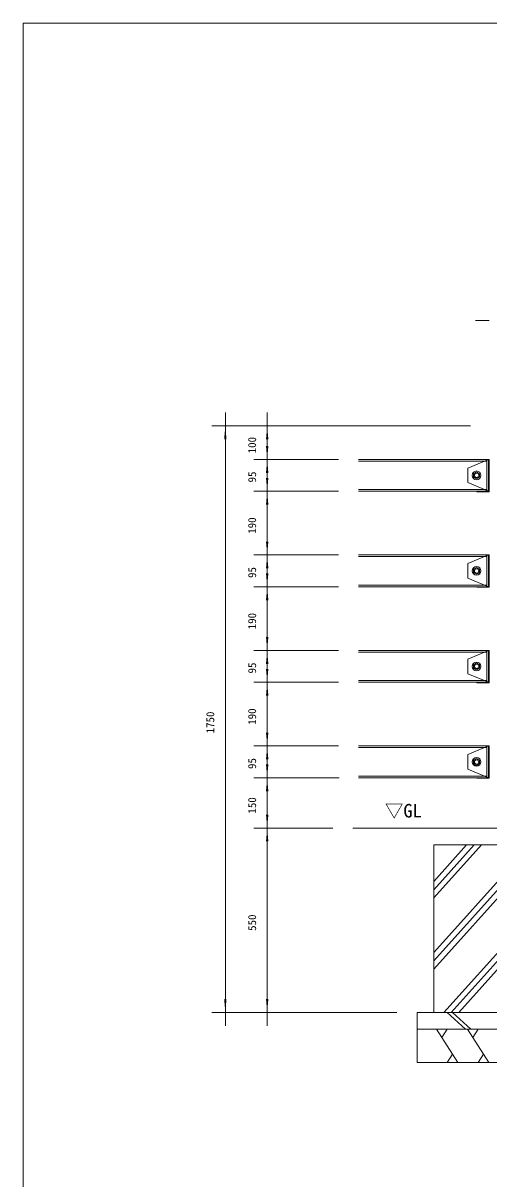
# Model space of a CAD drawing. Units: millimetres, scale not verified. Extents: x -3900 to 3900, y -2750 to 2750.
# Drawn here: x -3900 to -2509, y -699 to 2750 of the extents above; entities that cross this region are included whole.
import ezdxf
from ezdxf.enums import TextEntityAlignment as Align

# ---------------------------------------------------------------- set-up
doc = ezdxf.new("R2010")
doc.units = ezdxf.units.MM
doc.header["$LTSCALE"] = 20
doc.linetypes.add('USER1', pattern=[0.416641, 0.208282, -0.208359])
doc.linetypes.add('USER5', pattern=[0.208282, 0.069427, -0.138855])
doc.layers.add('0-1_IMPORTED', color=30, linetype='Continuous', lineweight=18)
doc.styles.add('ＭＳ ゴシック', font='')
doc.styles.get('ＭＳ ゴシック').set_extended_font_data('MS Gothic')

msp = doc.modelspace()

# ---------------------------------------------------------------- linework, layer by layer
at = {"layer": '0-1_IMPORTED', "color": 1}
for p, q in [((-2548.5, 1862.98), (-2508.5, 1862.98)), ((-3296, 1588), (-3296, 1548)), ((-3171, 1548), (-3171, 1588)), ((-2563.5, 1548), (-3336, 1548)), ((-3296, 1548), (-3296, -202)), ((-2563.5, 1548), (-3211, 1548)), ((-3171, 1448), (-3171, 1548)), ((-3171, 1448), (-3171, 1488)), ((-2958.5, 1448), (-3211, 1448)), ((-2958.5, 1448), (-3211, 1448)), ((-3171, 1353), (-3171, 1448)), ((-3171, 1408), (-3171, 1448)), ((-3171, 1353), (-3171, 1393)), ((-2958.5, 1353), (-3211, 1353)), ((-2958.5, 1353), (-3211, 1353)), ((-3171, 1163), (-3171, 1353)), ((-3171, 1313), (-3171, 1353)), ((-3171, 1163), (-3171, 1203)), ((-2958.5, 1163), (-3211, 1163)), ((-2958.5, 1163), (-3211, 1163)), ((-3171, 1068), (-3171, 1163)), ((-3171, 1123), (-3171, 1163)), ((-3171, 1068), (-3171, 1108)), ((-2958.5, 1068), (-3211, 1068)), ((-2958.5, 1068), (-3211, 1068)), ((-3171, 878), (-3171, 1068)), ((-3171, 1028), (-3171, 1068)), ((-3171, 878), (-3171, 918)), ((-2958.5, 878), (-3211, 878)), ((-2958.5, 878), (-3211, 878)), ((-3171, 783), (-3171, 878)), ((-3171, 838), (-3171, 878)), ((-3171, 783), (-3171, 823)), ((-2958.5, 783), (-3211, 783)), ((-2958.5, 783), (-3211, 783)), ((-3171, 593), (-3171, 783)), ((-3171, 743), (-3171, 783)), ((-3171, 593), (-3171, 633)), ((-2958.5, 593), (-3211, 593)), ((-2958.5, 593), (-3211, 593)), ((-3171, 498), (-3171, 593)), ((-3171, 553), (-3171, 593)), ((-3171, 498), (-3171, 538)), ((-2956, 498), (-3211, 498)), ((-2956, 498), (-3211, 498)), ((-3171, 348), (-3171, 498)), ((-3171, 458), (-3171, 498)), ((-3171, 348), (-3171, 388)), ((-2975, 348), (-3211, 348)), ((-2975, 348), (-3211, 348)), ((-3171, -202), (-3171, 348)), ((-3171, 308), (-3171, 348)), ((-2783.5, -202), (-3336, -202)), ((-3296, -202), (-3296, -242)), ((-2783.5, -202), (-3211, -202)), ((-3171, -242), (-3171, -202))]:
    msp.add_line(p, q, dxfattribs=at)
at = {"layer": '0-1_IMPORTED'}
for p, q in [((-2898.5, 1443), (-2515, 1443)), ((-2550.1, 1405.1), (-2547.99, 1406.51)), ((-2547.99, 1394.49), (-2550.1, 1395.9)), ((-2547.99, 1406.51), (-2545.5, 1407)), ((-2545.5, 1394), (-2547.99, 1394.49)), ((-2545.5, 1407), (-2543.01, 1406.51)), ((-2898.5, 1358), (-2515, 1358)), ((-2898.5, 1158), (-2515, 1158)), ((-2550.1, 1120.1), (-2547.99, 1121.51)), ((-2547.99, 1109.49), (-2550.1, 1110.9)), ((-2547.99, 1121.51), (-2545.5, 1122)), ((-2545.5, 1109), (-2547.99, 1109.49)), ((-2545.5, 1122), (-2543.01, 1121.51)), ((-2898.5, 1073), (-2515, 1073)), ((-2898.5, 873), (-2515, 873)), ((-2550.1, 835.1), (-2547.99, 836.51)), ((-2547.99, 836.51), (-2545.5, 837)), ((-2545.5, 837), (-2543.01, 836.51)), ((-2547.99, 824.49), (-2550.1, 825.9)), ((-2545.5, 824), (-2547.99, 824.49)), ((-2898.5, 788), (-2515, 788)), ((-2898.5, 588), (-2515, 588)), ((-2547.99, 551.51), (-2545.5, 552)), ((-2545.5, 552), (-2543.01, 551.51)), ((-2550.1, 550.1), (-2547.99, 551.51)), ((-2547.99, 539.49), (-2550.1, 540.9)), ((-2545.5, 539), (-2547.99, 539.49)), ((-2898.5, 503), (-2515, 503)), ((-202.5, 348), (-2915, 348)), ((-2673.5, 139.38), (-2530.75, 298)), ((-2673.5, -72.75), (-2339.83, 298)), ((-2673.5, 164.13), (-2553.02, 298)), ((-2673.5, -48), (-2362.1, 298)), ((-2673.5, 188.88), (-2575.29, 298)), ((-2673.5, -23.25), (-2384.38, 298)), ((-2643.46, -202), (-2223.5, 264.62)), ((-2621.18, -202), (-2223.5, 239.87)), ((-2598.91, -202), (-2223.5, 215.12)), ((-2633.46, -202), (-2578.46, -252)), ((-2617.9, -202), (-2562.9, -252)), ((-2601.55, -352), (-2665.05, -252)), ((-2649.18, -277), (-2633.3, -252)), ((-2509.15, -352), (-2572.65, -252)), ((-2556.78, -277), (-2540.9, -252)), ((-2617.42, -327), (-2633.3, -352)), ((-2525.02, -327), (-2540.9, -352))]:
    msp.add_line(p, q, dxfattribs=at)
at = {"layer": '0-1_IMPORTED', "linetype": 'USER5'}
for p, q in [((-2510, 1353), (-2510, 1448)), ((-2539, 1407), (-2552, 1407)), ((-2552, 1394), (-2539, 1394)), ((-2510, 1068), (-2510, 1163)), ((-2539, 1122), (-2552, 1122)), ((-2552, 1109), (-2539, 1109)), ((-2510, 783), (-2510, 878)), ((-2539, 837), (-2552, 837)), ((-2552, 824), (-2539, 824)), ((-2510, 498), (-2510, 593)), ((-2539, 552), (-2552, 552)), ((-2552, 539), (-2539, 539))]:
    msp.add_line(p, q, dxfattribs=at)
at = {"layer": '0-1_IMPORTED', "linetype": 'USER1'}
for p, q in [((-2510, 1353.5), (-2510, 1448)), ((-2510, 1068.5), (-2510, 1163)), ((-2510, 783.5), (-2510, 878)), ((-2510, 498.5), (-2510, 593))]:
    msp.add_line(p, q, dxfattribs=at)
at = {"layer": '0-1_IMPORTED'}
for points in [[(-3900, 2750), (3900, 2750), (3900, -2750), (-3900, -2750)], [(-2510, 1351.5), (-2545, 1351.5), (-2545, 1353), (-2510, 1353), (-2572, 1378.68), (-2572, 1422.32), (-2510, 1448), (-2508.5, 1448), (-2508.5, 1353), (-2508.5, 1351.5)], [(-2515, 1448), (-2510, 1448), (-2510, 1353), (-2515, 1353)], [(-2554.47, 1395.32), (-2554.47, 1405.68), (-2545.5, 1410.85), (-2536.53, 1405.68), (-2536.53, 1395.32), (-2545.5, 1390.15)], [(-2510, 1066.5), (-2545, 1066.5), (-2545, 1068), (-2510, 1068), (-2572, 1093.68), (-2572, 1137.32), (-2510, 1163), (-2508.5, 1163), (-2508.5, 1068), (-2508.5, 1066.5)], [(-2515, 1163), (-2510, 1163), (-2510, 1068), (-2515, 1068)], [(-2554.47, 1110.32), (-2554.47, 1120.68), (-2545.5, 1125.85), (-2536.53, 1120.68), (-2536.53, 1110.32), (-2545.5, 1105.15)], [(-2510, 781.5), (-2545, 781.5), (-2545, 783), (-2510, 783), (-2572, 808.68), (-2572, 852.32), (-2510, 878), (-2508.5, 878), (-2508.5, 783), (-2508.5, 781.5)], [(-2515, 878), (-2510, 878), (-2510, 783), (-2515, 783)], [(-2554.47, 825.32), (-2554.47, 835.68), (-2545.5, 840.85), (-2536.53, 835.68), (-2536.53, 825.32), (-2545.5, 820.15)], [(-2510, 496.5), (-2545, 496.5), (-2545, 498), (-2510, 498), (-2572, 523.68), (-2572, 567.32), (-2510, 593), (-2508.5, 593), (-2508.5, 498), (-2508.5, 496.5)], [(-2515, 593), (-2510, 593), (-2510, 498), (-2515, 498)], [(-2554.47, 540.32), (-2554.47, 550.68), (-2545.5, 555.85), (-2536.53, 550.68), (-2536.53, 540.32), (-2545.5, 535.15)], [(-2673.5, 298), (-2223.5, 298), (-2223.5, -202), (-2673.5, -202)], [(-2723.5, -202), (-2173.5, -202), (-2173.5, -252), (-2723.5, -252)], [(-2723.5, -252), (-2173.5, -252), (-2173.5, -352), (-2723.5, -352)]]:
    msp.add_lwpolyline(points, close=True, dxfattribs=at)
for points in [[(-2898.5, 1353), (-2515, 1353), (-2515, 1448), (-2898.5, 1448)], [(-2552, 1400.5), (-2551.5, 1402.99), (-2550.1, 1405.1)], [(-2550.1, 1395.9), (-2551.5, 1398.01), (-2552, 1400.5)], [(-2543.01, 1406.51), (-2540.9, 1405.1), (-2539.49, 1402.99), (-2539, 1400.5), (-2539.49, 1398.01), (-2540.9, 1395.9), (-2543.01, 1394.49), (-2545.5, 1394)], [(-2898.5, 1068), (-2515, 1068), (-2515, 1163), (-2898.5, 1163)], [(-2552, 1115.5), (-2551.5, 1117.99), (-2550.1, 1120.1)], [(-2550.1, 1110.9), (-2551.5, 1113.01), (-2552, 1115.5)], [(-2543.01, 1121.51), (-2540.9, 1120.1), (-2539.49, 1117.99), (-2539, 1115.5), (-2539.49, 1113.01), (-2540.9, 1110.9), (-2543.01, 1109.49), (-2545.5, 1109)], [(-2898.5, 783), (-2515, 783), (-2515, 878), (-2898.5, 878)], [(-2552, 830.5), (-2551.5, 832.99), (-2550.1, 835.1)], [(-2550.1, 825.9), (-2551.5, 828.01), (-2552, 830.5)], [(-2543.01, 836.51), (-2540.9, 835.1), (-2539.49, 832.99), (-2539, 830.5), (-2539.49, 828.01), (-2540.9, 825.9), (-2543.01, 824.49), (-2545.5, 824)], [(-2898.5, 498), (-2515, 498), (-2515, 593), (-2898.5, 593)], [(-2552, 545.5), (-2551.5, 547.99), (-2550.1, 550.1)], [(-2550.1, 540.9), (-2551.5, 543.01), (-2552, 545.5)], [(-2543.01, 551.51), (-2540.9, 550.1), (-2539.49, 547.99), (-2539, 545.5), (-2539.49, 543.01), (-2540.9, 540.9), (-2543.01, 539.49), (-2545.5, 539)]]:
    msp.add_lwpolyline(points, dxfattribs=at)
for centre in [(-2545.5, 1400.5), (-2545.5, 1115.5), (-2545.5, 830.5), (-2545.5, 545.5)]:
    msp.add_circle(centre, 13, dxfattribs=at)
at = {"layer": '0-1_IMPORTED', "linetype": 'USER5'}
for centre, start, end in [((-2552, 1400.5), 90, 180), ((-2552, 1400.5), 180, 270), ((-2539, 1400.5), 0, 90), ((-2539, 1400.5), 270, 0), ((-2552, 1115.5), 90, 180), ((-2552, 1115.5), 180, 270), ((-2539, 1115.5), 0, 90), ((-2539, 1115.5), 270, 360), ((-2552, 830.5), 90, 180), ((-2552, 830.5), 180, 270), ((-2539, 830.5), 0, 90), ((-2539, 830.5), 270, 360), ((-2552, 545.5), 90, 180), ((-2539, 545.5), 0, 90), ((-2552, 545.5), 180, 270), ((-2539, 545.5), 270, 360)]:
    msp.add_arc(centre, 6.5, start, end, dxfattribs=at)
at = {"layer": '0-1_IMPORTED', "color": 1}
for points in [[(-3296, 1548), (-3292.5, 1508), (-3299.5, 1508)], [(-3171, 1548), (-3167.5, 1508), (-3174.5, 1508)], [(-3171, 1448), (-3174.5, 1488), (-3167.5, 1488)], [(-3171, 1448), (-3167.5, 1408), (-3174.5, 1408)], [(-3171, 1353), (-3174.5, 1393), (-3167.5, 1393)], [(-3171, 1353), (-3167.5, 1313), (-3174.5, 1313)], [(-3171, 1163), (-3174.5, 1203), (-3167.5, 1203)], [(-3171, 1163), (-3167.5, 1123), (-3174.5, 1123)], [(-3171, 1068), (-3174.5, 1108), (-3167.5, 1108)], [(-3171, 1068), (-3167.5, 1028), (-3174.5, 1028)], [(-3171, 878), (-3174.5, 918), (-3167.5, 918)], [(-3171, 878), (-3167.5, 838), (-3174.5, 838)], [(-3171, 783), (-3174.5, 823), (-3167.5, 823)], [(-3171, 783), (-3167.5, 743), (-3174.5, 743)], [(-3171, 593), (-3174.5, 633), (-3167.5, 633)], [(-3171, 593), (-3167.5, 553), (-3174.5, 553)], [(-3171, 498), (-3174.5, 538), (-3167.5, 538)], [(-3171, 498), (-3167.5, 458), (-3174.5, 458)], [(-3171, 348), (-3174.5, 388), (-3167.5, 388)], [(-3171, 348), (-3167.5, 308), (-3174.5, 308)], [(-3296, -202), (-3299.5, -162), (-3292.5, -162)], [(-3171, -202), (-3174.5, -162), (-3167.5, -162)]]:
    msp.add_solid(points, dxfattribs=at)

# ---------------------------------------------------------------- texts
at = {"layer": '0-1_IMPORTED', "color": 7, "style": 'ＭＳ ゴシック'}
for s, p in [('100', (-3196.93, 1466.25)), ('95', (-3196.93, 1379.33)), ('190', (-3196.93, 1226.25)), ('95', (-3196.93, 1094.33)), ('190', (-3196.93, 941.25)), ('95', (-3196.93, 809.33)), ('1750', (-3321.93, 630.67)), ('190', (-3196.93, 656.25)), ('95', (-3196.93, 524.33)), ('150', (-3196.93, 391.25)), ('550', (-3196.93, 41.25))]:
    msp.add_text(s, height=23.88, rotation=90, dxfattribs=at).set_placement(p, align=Align.BOTTOM_LEFT)
msp.add_text('▽GL', height=40.43, dxfattribs=at).set_placement((-2819.36, 367.42), align=Align.BOTTOM_LEFT)

doc.saveas('drawing.dxf')
